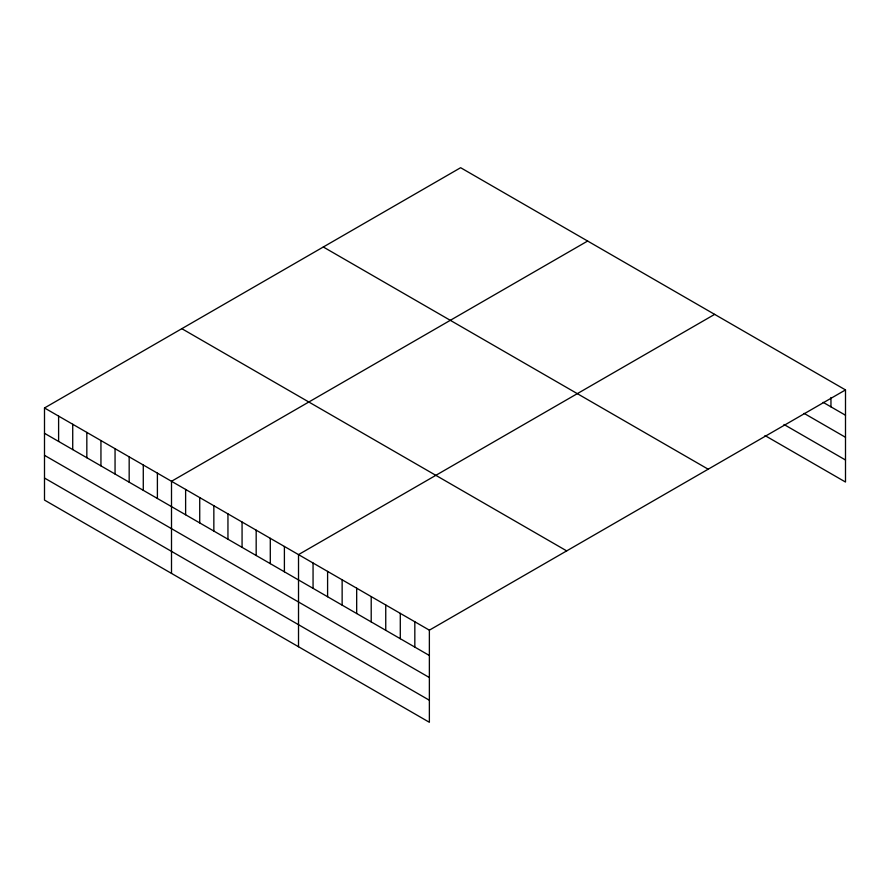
<?xml version="1.0" encoding="UTF-8"?>
<svg xmlns="http://www.w3.org/2000/svg" width="890" height="890" viewBox="0 0 890 890"><rect width="100%" height="100%" fill="white"/><g stroke="black" fill="none" stroke-linecap="round" stroke-linejoin="round"><path stroke-width="1.33" d="M845.5 389.92L429.369 630.165L429.369 722.291L44.5 500.08L44.5 407.965L460.631 167.709L845.5 389.92L845.5 482.035L764.977 435.544M587.634 241.045L171.503 481.29L171.503 573.416M714.648 314.37L298.517 554.615L298.517 646.741M823.128 402.336L845.5 415.241M804.115 413.394L845.5 437.29M783.99 424.486L845.5 459.997M323.304 246.997L708.173 469.197M181.827 328.677L566.696 550.888M44.5 407.965L429.369 630.165M44.5 433.297L429.369 655.496M44.5 455.335L429.369 677.535M44.5 478.041L429.369 700.241M830.96 397.519L830.96 406.852M414.829 621.776L414.829 647.097M400.289 613.377L400.289 638.709M385.748 604.989L385.748 630.309M371.208 596.589L371.208 621.921M356.679 588.19L356.679 613.522M342.138 579.802L342.138 605.133M327.598 571.402L327.598 596.734M313.058 563.014L313.058 588.335M284.399 546.471L284.399 571.803M270.293 538.317L270.293 563.648M256.175 530.173L256.175 555.505M242.069 522.029L242.069 547.35M227.951 513.875L227.951 539.207M213.845 505.731L213.845 531.063M199.727 497.588L199.727 522.908M185.621 489.433L185.621 514.765M157.397 473.146L157.397 498.467M143.279 464.992L143.279 490.323M129.172 456.848L129.172 482.18M115.055 448.705L115.055 474.025M100.948 440.55L100.948 465.882M86.831 432.407L86.831 457.738M72.724 424.263L72.724 449.584M58.607 416.108L58.607 441.44"/></g></svg>
